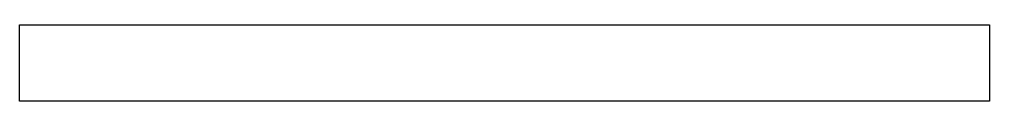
# Model space of a CAD drawing. Header units: millimetres. Extents: x 0 to 6352, y -250 to 250.
import ezdxf

# ---------------------------------------------------------------- set-up
doc = ezdxf.new("R2010")
doc.units = ezdxf.units.MM
doc.header["$LTSCALE"] = 25
doc.layers.add('3_Pezzi', color=7, linetype='Continuous')

msp = doc.modelspace()

# ---------------------------------------------------------------- linework, layer by layer
at = {"layer": '3_Pezzi', "color": 3, "linetype": 'Continuous'}
for p, q in [((0, -250), (0.1, 250)), ((0.1, 250), (6351.6, 250)), ((6351.6, 250), (6351.6, -250)), ((6351.6, -250), (0, -250))]:
    msp.add_line(p, q, dxfattribs=at)

doc.saveas('drawing.dxf')
